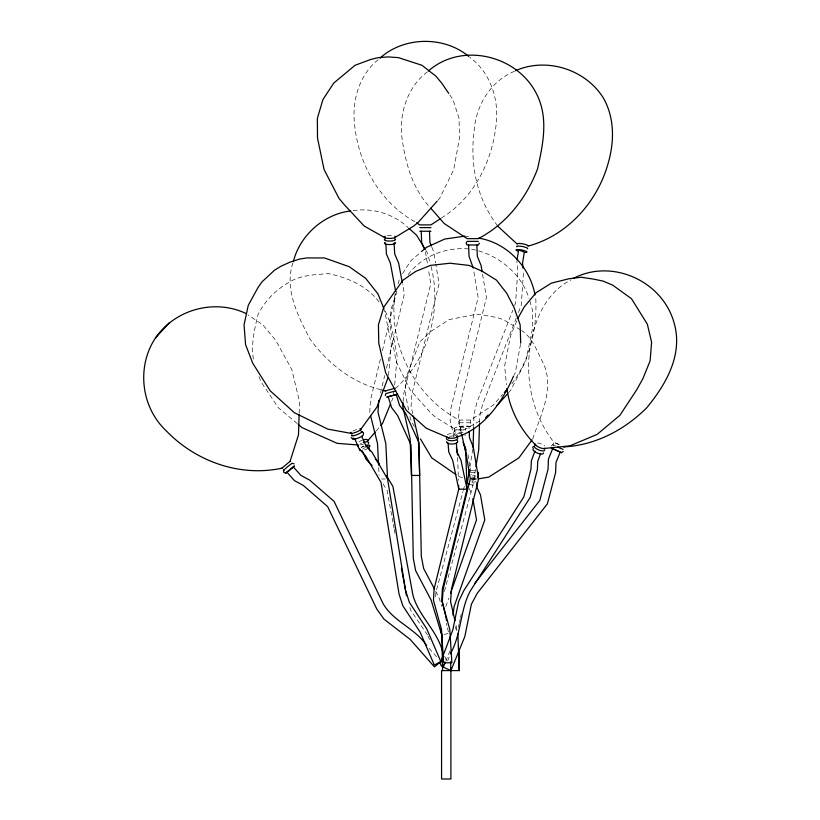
<?xml version="1.0" encoding="UTF-8"?>
<svg xmlns="http://www.w3.org/2000/svg" width="820" height="820" viewBox="0 0 820 820"><rect width="100%" height="100%" fill="white"/><g stroke="black" fill="none" stroke-linecap="round" stroke-linejoin="round"><path stroke-width="0.61" stroke-dasharray="4.1 3.07" d="M454.372 428.583L454.331 431.217L453.275 432.97L454.28 434.723M465.565 430.336L465.586 428.583M473.642 427.917L473.97 414.397L476.861 402.558L512.818 310.206M479.495 422.689L479.638 416.539L482.529 404.711L516.19 318.273M299.167 413.178L299.526 401.708L291.776 369.482L275.807 340.454L262.8 324.833L248.04 314.911M369.748 412.357L370.466 400.293L380.603 358.196M523.437 273.111L521.254 305.255L518.025 313.537M403.132 401.462L403.665 393.969L430.787 283.72L428.327 269.021M394.666 385.021L397.177 355.972L391.242 325.325L384.898 310.093M435.574 596.714L435.994 591.896L462.972 491.528M388.547 375.365L391.314 344.277L384.457 310.114M393.333 395.578L393.805 392.134M469.85 467.205L472.863 448.694M475.518 469.358L472.904 485.409L444.286 591.896M520.485 344.41L515.319 372.68L514.16 374.924M458.493 627.187L459.241 623.6M459.487 622.4L460.225 618.813M460.481 617.614L461.219 614.026M382.386 350.765L396.101 293.806M380.541 392.862L384.713 375.529M386.507 368.098L404.383 293.806L402.538 283.966M463.3 490.298L464.612 485.409M395.107 293.652C387.768 343.467 414.325 396.685 459.261 420.045L470.485 420.045L493.394 404.926L502.629 394.389M398.018 283.904L399.832 277.816M292.924 262.923C284.12 289.306 297.978 315.905 309.868 338.865C327.764 363.434 352.702 383.35 382.776 390.156M396.87 291.202L390.791 310.032L390.402 329.681L396.07 361.148L410.164 389.92L431.668 413.977L436.209 417.677L455.264 429.311A5.617 1.455 0.8 0 0 464.981 429.311L481.258 420.127M445.813 606.564L448.806 598.139M532.744 438.905C540.8 414.51 555.468 387.224 542.625 361.928C536.793 350.847 532.559 337.696 521.622 330.501M447.71 660.889L449.934 655.006M514.663 305.47L515.585 303.103L517.768 270.959L516.887 260.945M391.57 401.39L393.016 397.874M445.752 661.309L450.067 650.752M516.826 320.805L510.481 336.026L504.648 366.017L506.504 384.826M459.261 420.045L459.261 422.771L458.226 424.586L459.261 426.4L470.485 426.4L471.52 424.586L470.485 422.771L470.485 420.045M402.599 273.552L410.881 260.739L420.496 252.437M408.145 274.71C422.433 255.297 448.017 246.143 471.602 249.229C497.33 253.933 521.059 273.173 529.023 298.265M508.533 392.718L510.88 389.92L525.774 361.148L532.334 329.681L532.498 310.032L529.371 299.443M376.113 431.033L380.06 426.42M511.875 383.852C530.161 359.293 537.397 327.682 535.726 297.311M438.034 200.183L439.684 198.327L453.778 169.545L459.446 138.088L459.056 118.428L452.978 99.599L449.462 94.454M378.092 59.778C359.683 74.538 352.169 99.527 354.383 122.508C357.756 162.883 379.445 202.417 415.576 222.148M427.384 71.863C407.796 86.582 399.36 112.381 401.749 136.243C405.039 161.202 411.742 187.247 429.085 206.281M551.122 445.988L552.813 444.758L553.93 442.277C527.444 408.565 522.002 361.948 536.434 322.024C542.635 304.445 554.115 288.445 571.027 279.897M362.768 449.134L364.695 447.761M441.375 218.017C474.339 198.03 492.881 160.136 496.325 122.508C498.827 98.164 489.858 72.027 469.727 57.287M514.499 71.258C490.924 80.995 476.133 105.083 474.216 130.042C469.716 164.543 476.594 198.748 498.17 226.576M395.394 388.239L395.978 388.044C429.28 357.397 442.328 308.269 430.633 264.839M444.102 634.506L448.683 633.276M476.994 479.085L471.039 478.88M353.112 210.658C372.557 207.491 393.856 214.02 408.134 227.591M459.261 426.4L464.878 425.887L470.485 426.4M459.261 422.771L470.485 422.771M470.998 478.695L476.922 478.695M381.659 478.993L385.215 478.993M464.878 236.15L468.64 236.693M462.634 477.506L460.225 477.107L456.965 475.169M469.501 484.118L472.904 485.409L471.131 474.329M555.622 445.916L552.813 444.758L555.109 445.916M559.332 444.583L553.93 442.277L558.748 444.583M520.536 329.855L503.213 319.554L496.489 317.361L476.973 314.162L449.216 319.554L430.264 331.792L419.922 341.786L406.105 377.241L405.326 393.231L408.698 410.297M297.301 423.632L278.226 407.612L261.067 381.833L258.7 375.939M429.106 648.323L436.65 656.861M379.035 301.924C367.114 285.954 347.403 277.426 328.297 273.613C316.889 274.618 305.183 274.823 294.493 279.384C278.943 286.949 265.608 299.034 258.003 314.706C254.364 329.722 250.725 345.097 253.667 360.564M427.538 635.028L410.984 610.716L409.846 607.343M425.939 250.418L427.271 252.58L430.295 263.62M383.176 484.005L387.091 490.514L391.939 516.805M435.697 591.343L439.089 597.841L441.672 606.318M414.284 426.636L410.389 418.825L409.908 416.396M469.214 488.597L472.207 494.901M444.686 656.307L446.746 660.92M428.06 636.187L429.608 639.641M431.843 247.199L433.739 251.883L435.584 262.902M446.275 623.282L446.859 625.578M455.448 626.736L456.566 631.349M447.433 627.884L448.837 633.655M461.209 432.181L458.431 420.199L459.313 407.704L486.444 297.465L482.539 274.198M412.726 413.639L411.066 406.453L411.947 393.969L439.079 283.72L435.789 264.122M453.993 436.957L450.139 420.199L451.031 407.704L478.152 297.465L473.427 269.298M456.033 625.516L457.099 630.293M392.175 518.066L393.098 523.068M393.323 524.328L394.02 528.08M394.256 529.33L395.178 534.343M425.447 251.883L427.507 264.122M467.994 454.649L469.962 466.949M470.157 468.179L470.936 473.099M378.717 467.584L379.106 475.19M469.019 426.4L469.122 428.911M460.727 426.4L461.024 433.913M457.632 457.519L458.441 480.315M447.289 434.713A5.617 2.378 -1.4 0 1 457.006 434.713M449.503 436.312A5.617 2.378 -1.4 0 1 455.11 436.312M457.334 435.984A5.617 1.455 0.8 0 1 454.895 433.995A5.617 1.455 0.8 0 1 462.449 433.462M465.504 434.723A5.617 1.455 0.8 0 1 464.889 435.451M455.264 429.311A5.617 1.455 0.8 0 1 459.692 427.128A5.617 1.455 0.8 0 1 464.981 429.311M462.992 432.478A5.617 1.455 0.8 0 1 454.772 431.709A5.617 1.455 0.8 0 1 458.687 429.782A5.617 1.455 0.8 0 1 465.555 431.217M475.784 481.699A5.617 3.464 2.4 0 1 471.069 481.955M472.545 475.221A5.617 3.464 2.4 0 1 475.385 475.682M475.989 476.707A5.617 3.464 2.4 0 1 470.383 476.707M470.834 470.434A5.617 3.464 2.4 0 1 475.59 470.69M475.897 478.849A5.617 3.464 2.4 0 1 471.182 479.105M470.752 472.576A5.617 3.464 2.4 0 1 475.497 472.832M352.897 431.094A5.617 1.158 -21.4 0 1 360.134 428.768M537.5 442.964A5.617 1.999 22.3 0 1 544.798 446.08M368.19 448.12A5.617 1.978 -22.3 0 1 363.926 450.129M361.21 447.402A5.617 1.978 -22.3 0 1 363.639 446.059M364.469 446.316A5.617 1.978 -22.3 0 1 361.753 447.207M359.918 444.266A5.617 1.978 -22.3 0 1 361.487 443.323M363.506 443.958A5.617 1.978 -22.3 0 1 360.79 444.85M358.955 441.898A5.617 1.978 -22.3 0 1 364.101 439.663M387.306 235.729A5.617 1.455 -0.8 0 1 392.923 235.729"/><path stroke-width="1.23" d="M479.464 423.919L478.736 449.606L475.918 466.887M473.068 447.453L473.642 427.917M299.126 414.448L298.49 434.836L289.983 461.568M378.758 400.293L378.04 412.357L385.789 443.517L387.583 478.993L405.603 590.605L409.364 602.341L426.687 628.704L440.852 661.607L444.05 661.842M403.04 402.702L402.774 406.453L410.092 438.72L411.384 475.436L419.676 475.436L418.384 438.72L413.29 416.037M452.978 615.143L454.106 606.564L484.794 519.931L480.489 494.901L477.004 487.551L476.953 482.488M517.082 259.714L518.64 249.936L524.308 252.088L522.555 263.087L522.996 268.099M469.45 469.675L467.236 483.257L469.501 484.118M385.308 395.599L385.841 393.579L395.804 390.873M293.314 261.713C299.792 235.473 323.756 214.102 350.591 210.955M450.508 593.332L476.512 519.931L472.853 498.652M534.999 451.031L531.35 460.799L530.97 469.101L523.806 496.94L463.751 590.728L458.636 601.47L452.865 629.78L440.852 661.607L434.456 666.885L410.133 639.374L383.985 619.141L376.739 608.942L327.641 506.596L303.297 485.419L294.431 480.612L286.928 472.207L293.324 466.928L300.827 475.333L309.693 480.141L334.037 501.317L383.135 603.663C393.395 621.642 415.176 628.274 426.595 645.483M540.605 453.665L537.766 461.26L537.377 469.573L530.222 497.402L470.157 591.199C459.856 610.777 461.486 634.28 450.375 653.827M387.993 377.774L376.933 407.109L360.349 429.936M552.649 448.673L548.436 459.128L548.037 469.214L539.816 500.436L474.513 583.717M390.607 403.727L382.428 423.653L380.849 425.498M445.27 662.478L443.353 667.172L450.908 670.586L450.908 779L441.57 779L441.57 670.586L459.19 670.586L459.118 649.255M450.59 661.72L450.908 670.586L464.817 636.586L471.408 604.166L477.342 593.147L547.37 503.849L555.591 472.627L555.991 462.541L560.203 452.086L553.736 449.155M245.928 313.486C214.696 298.572 175.162 309.335 155.585 337.799C136.304 366.509 140.978 407.273 166.286 430.859C195.672 461.455 239.87 477.148 281.762 468.24L282.49 467.759M513.587 376.052C502.27 401.8 484.712 427.989 456.74 437.101M517.799 318.467L524.195 306.967L536.003 292.791L551.378 283.125L569.07 278.738L581.277 277.242L594.008 279.2L603.212 281.116L612.786 285.216L631.502 298.726L647.339 324.166L651.603 342.227L650.116 360.82L643.013 378.45L636.607 389.961L619.91 415.309L597.124 434.385L569.869 445.844L543.414 448.571M532.641 447.71L533.246 446.623M479.362 243.181L478.327 244.995L467.113 244.995L466.078 243.181L467.113 241.367L478.327 241.367M532.016 439.909L518.927 457.837L488.751 477.107L478.173 478.88M507.754 393.651L496.797 405.674M375.324 431.955L367.432 441.17A5.617 1.978 -22.3 0 0 364.101 439.663M504.31 392.472L506.832 389.602M437.203 201.105L418.179 222.384L413.639 226.074L394.584 237.708M281.762 468.24L290.413 461.086M289.685 470.167L285.801 473.14L283.843 472.402L283.494 470.342L287.523 466.764L292.145 463.197L294.103 463.935M285.801 473.14L294.452 465.996L292.545 467.779M155.585 337.799L169.279 322.762M485.604 417.677L488.187 414.91M380.019 58.117C403.881 36.377 444.081 35.824 468.773 56.457M428.347 71.032C462.213 41.092 519.542 55.698 537.756 96.411C548.344 119.597 542.83 145.058 537.572 168.817C526.481 198.132 506.401 223.973 478.327 238.64L467.113 238.64L444.204 223.522L430.766 208.198M421.459 251.607L426.267 247.455L444.758 239.04L464.878 236.15M552.147 448.376L551.317 448.068L561.536 452.691L563.227 451.461M365.659 447.074L367.596 445.711L369.994 451M443.394 664.815L441.457 666.188L439.92 662.724M440.34 218.714L430.961 224.895L419.748 224.895L416.621 222.835M283.494 470.342L284.212 469.86M573.159 278.523C611.32 258.208 661.566 280.43 673.722 321.645C683.654 353.686 666.588 383.565 646.836 407.673C624.686 429.823 595.761 445.096 564.15 446.9L563.319 446.582M515.565 70.674C546.561 57.01 585.439 69.259 603.366 98C614.487 117.496 614.416 140.753 608.543 161.899C598.016 201.32 567.952 235.453 527.947 246.133A5.617 1.025 10.7 0 0 522.74 243.847A5.617 1.025 10.7 0 0 517.276 244.145L498.17 226.576M440.852 661.607L434.303 665.03L420.147 632.128L402.825 605.775L399.053 594.039L381.034 482.416L365.433 455.623L359.088 448.673L354.701 438.597M382.776 390.156L385.144 390.945L395.107 388.239M397.034 394.379L397.618 394.184L386.784 397.085L387.655 396.89M385.144 390.945L386.015 390.75M419.748 227.622L430.961 227.622M419.748 231.25L430.961 231.25M358.514 445.045L337.133 443.323L302.078 427.64L298.255 424.442M478.695 238.138C506.924 242.638 529.945 266.971 534.999 294.872M351.267 433.411L327.774 429.116L294.329 412.685L270.128 390.74L252.765 363.27L245.59 344.707L244.052 324.863L248.265 305.358L257.89 287.748L261.969 281.906L274.28 270.405L280.87 266.254L290.167 262.092L299.659 259.048L306.823 257.931L324.443 257.951L349.156 266.674L365.587 278.267L377.989 293.939L383.996 308.955M563.032 449.38L557.631 447.064M448.981 437.972L426.308 428.276L406.32 410.359L385.615 372.68L378.768 343.18L378.43 324.761L383.811 307.111L402.999 280.173L415.668 271.42L430.469 265.413L450.016 263.22L469.071 265.413L482.529 271.42L496.52 280.173L506.729 293.293L513.894 307.111L520.146 324.761L520.71 343.18M384.867 237.708L364.244 226.074L344.441 204.856L338.967 198.327L324.074 169.545L317.514 138.088L317.35 118.428L322.906 99.599L333.719 83.107L355.07 65.272L370.507 59.542L378.245 57.625L388.434 56.928L398.356 57.625L421.941 65.272L435.84 76.117L441.703 83.107L448.755 93.418M563.617 446.582L564.15 446.9M561.003 452.373L561.536 452.691M455.879 474.524L431.699 457.837L420.414 438.905M361.917 431.566L363.537 432.847L363.219 434.866A5.617 1.158 -21.4 0 1 356.833 438.526A5.617 1.158 -21.4 0 1 353.328 438.044M351.114 437.603L352.733 438.895M409.077 228.442L416.621 235.258L425.272 249.331M375.314 458.8L379.178 463.638M372.075 465.586L366.109 459.354L362.276 450.877M536.116 445.444C520.731 430.285 509.794 409.928 506.873 388.588M386.363 475.559L392.893 486.393L412.983 595.351C418.723 616.117 437.162 630.477 442.626 651.685M387.583 478.993L371.972 452.199L365.638 445.239L361.733 436.281M434.559 589.17L423.673 568.567L421.306 556.278L419.01 442.759L405.623 413.382L399.555 405.326L396.203 394.563L388.198 396.706L391.54 407.478L397.618 415.535L411.005 444.911L413.3 558.43L415.668 570.72L431.074 599.984L441.816 635.121L442.615 670.586M431.371 246.031L429.946 242.515L429.495 231.25M424.032 248.368L421.664 242.515L421.213 231.25M463.074 442.349L464.971 447.033L470.301 478.87L443.179 589.119L442.287 601.603L445.352 614.785M464.335 445.608L466.17 450.129M370.63 415.832L377.507 443.517L378.594 465.053M461.752 434.569L465.75 452.455L467.041 489.181L442.359 589.016L441.755 600.322L449.79 629.534L451.892 662.785L443.61 662.785L441.498 629.534L433.462 600.322L434.077 589.016L458.749 489.181L458.616 485.378M456.391 447.689L457.55 454.987M454.967 620.75L450.58 601.603L451.471 589.119L478.593 478.87L473.253 447.033L469.47 437.675L469.214 431.412M445.619 615.974L446.685 620.75M440.483 628.971L441.816 635.121M402.312 282.736L398.622 263.046L394.707 254.005L394.102 243.13M395.64 291.346L390.33 263.046L386.415 254.005L385.882 244.339M401.41 568.157L406.494 595.699M482.129 271.748L481.104 265.618L477.312 256.26L476.861 244.995M473.222 268.068L469.03 256.26L468.579 244.995M456.381 442.933L456.996 451.871L460.994 460.338L467.041 489.181L458.749 489.181L452.702 460.338L448.714 451.871L448.099 442.933M457.898 633.87L459.19 670.586M450.846 668.054L450.908 670.586M457.14 440.473A5.617 2.378 -1.4 0 1 453.347 443.968A5.617 2.378 -1.4 0 1 446.541 441.662M457.621 435.902A5.617 2.378 -1.4 0 1 453.204 438.208A5.617 2.378 -1.4 0 1 447.023 437.101M457.068 437.183A5.617 2.378 -1.4 0 1 453.265 440.678A5.617 2.378 -1.4 0 1 446.469 438.372M517.502 251.012A5.617 1.025 10.7 0 1 517.635 249.557A5.617 1.025 10.7 0 1 525.446 251.012A5.617 1.025 10.7 0 1 525.312 252.468M516.784 246.779A5.617 1.025 10.7 0 1 522.237 246.482A5.617 1.025 10.7 0 1 527.444 248.767M477.517 476.953A5.617 3.464 2.4 0 1 478.388 478.695M477.722 471.961A5.617 3.464 2.4 0 1 478.593 473.693M477.64 474.103A5.617 3.464 2.4 0 1 478.501 475.836M360.134 428.768A5.617 1.158 -21.4 0 1 355.921 432.253A5.617 1.158 -21.4 0 1 351.052 432.253M361.107 431.248A5.617 1.158 -21.4 0 1 356.895 434.733A5.617 1.158 -21.4 0 1 352.026 434.733M545.187 448.355A5.617 1.999 22.3 0 1 539.478 447.525A5.617 1.999 22.3 0 1 535.224 444.091M543.445 452.937A5.617 1.999 22.3 0 1 537.223 453.019A5.617 1.999 22.3 0 1 533.471 448.673M544.726 449.801A5.617 1.999 22.3 0 1 538.514 449.883A5.617 1.999 22.3 0 1 534.763 445.537M366.356 445.178A5.617 1.978 -22.3 0 1 368.19 448.12M360.769 450.549A5.617 1.978 -22.3 0 1 359.713 448.847M358.268 446.849A5.617 1.978 -22.3 0 1 358.422 445.701M363.25 442.554A5.617 1.978 -22.3 0 1 368.395 443.538M394.953 242.402A5.617 1.455 -0.8 0 1 389.674 244.575A5.617 1.455 -0.8 0 1 385.236 242.402M394.871 236.262A5.617 1.455 -0.8 0 1 389.582 238.435A5.617 1.455 -0.8 0 1 385.154 236.262M394.902 238.886A5.617 1.455 -0.8 0 1 389.623 241.07A5.617 1.455 -0.8 0 1 385.195 238.886"/></g></svg>
